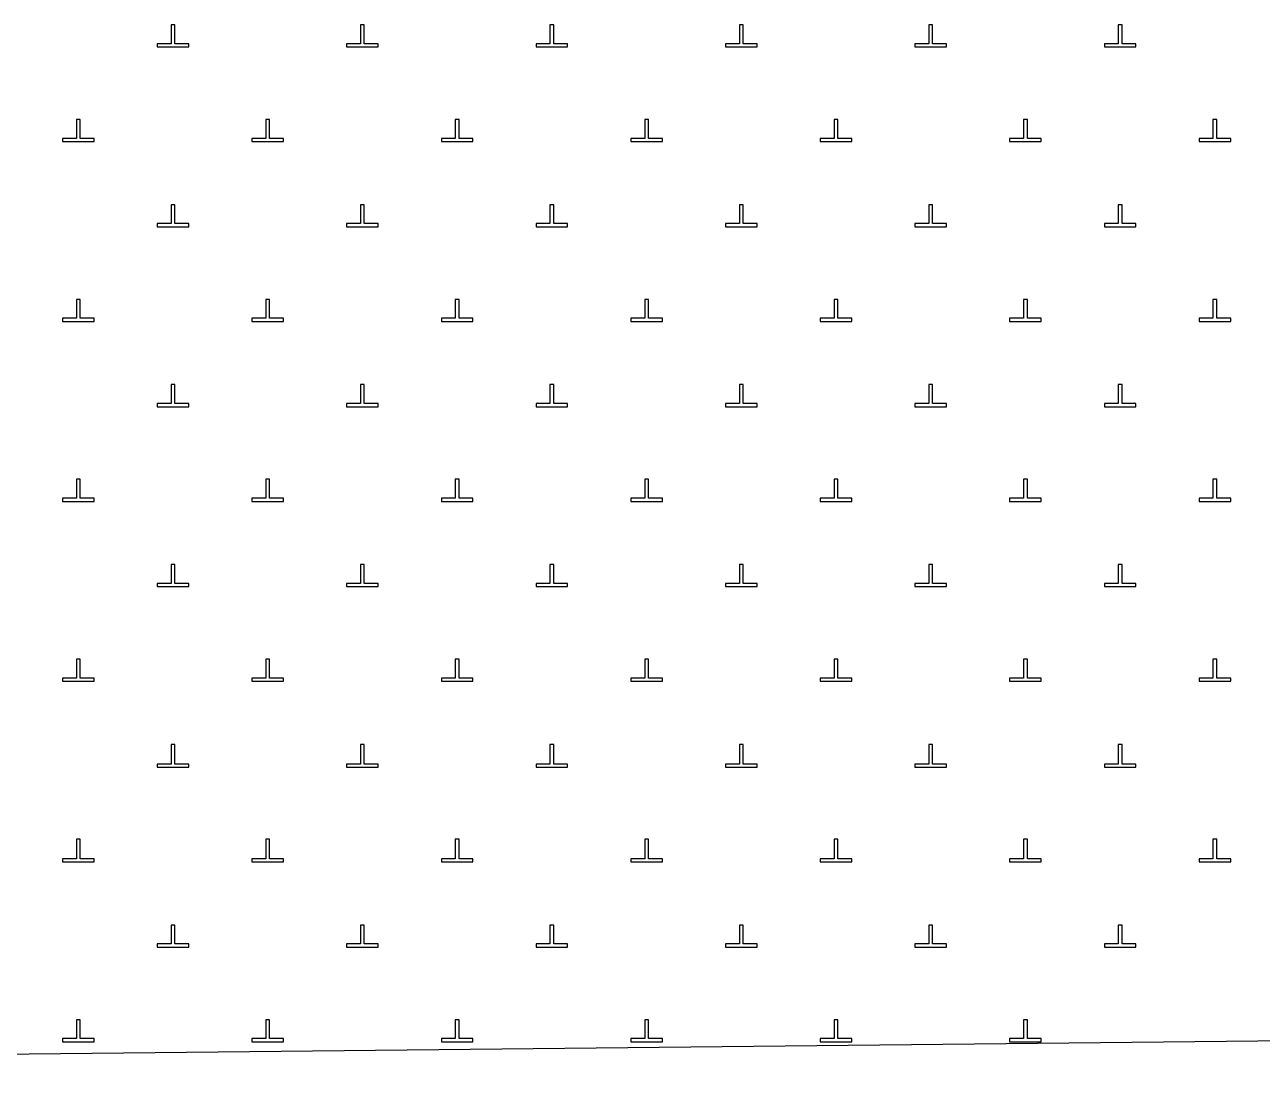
# Model space of a CAD drawing. Extents: x 550890 to 551618, y 1839259 to 1840146.
# Drawn here: x 551436.04 to 551455.64, y 1839868.35 to 1839884.99 of the extents above; entities that cross this region are included whole.
import ezdxf

# ---------------------------------------------------------------- set-up
doc = ezdxf.new("R2010")
doc.units = 0
doc.layers.add('Level 10', color=7, linetype='Continuous')
doc.layers.add('Level 19', color=7, linetype='Continuous')

msp = doc.modelspace()

# ---------------------------------------------------------------- linework, layer by layer
at = {"layer": 'Level 10'}
msp.add_line((551403.77, 1839868.35), (551536.48, 1839869.75), dxfattribs=at)
at = {"layer": 'Level 19'}
for p, q in [((551438.42, 1839884.99), (551438.36, 1839884.99)), ((551438.36, 1839884.99), (551438.36, 1839884.69)), ((551438.42, 1839884.69), (551438.42, 1839884.99)), ((551441.42, 1839884.99), (551441.36, 1839884.99)), ((551441.36, 1839884.99), (551441.36, 1839884.69)), ((551441.42, 1839884.69), (551441.42, 1839884.99)), ((551444.42, 1839884.99), (551444.36, 1839884.99)), ((551444.36, 1839884.99), (551444.36, 1839884.69)), ((551444.42, 1839884.69), (551444.42, 1839884.99)), ((551447.42, 1839884.99), (551447.36, 1839884.99)), ((551447.36, 1839884.99), (551447.36, 1839884.69)), ((551447.42, 1839884.69), (551447.42, 1839884.99)), ((551450.42, 1839884.99), (551450.36, 1839884.99)), ((551450.36, 1839884.99), (551450.36, 1839884.69)), ((551450.42, 1839884.69), (551450.42, 1839884.99)), ((551453.42, 1839884.99), (551453.36, 1839884.99)), ((551453.36, 1839884.99), (551453.36, 1839884.69)), ((551453.42, 1839884.69), (551453.42, 1839884.99)), ((551438.36, 1839884.69), (551438.14, 1839884.69)), ((551438.14, 1839884.69), (551438.14, 1839884.64)), ((551438.64, 1839884.69), (551438.42, 1839884.69)), ((551438.64, 1839884.64), (551438.64, 1839884.69)), ((551441.36, 1839884.69), (551441.14, 1839884.69)), ((551441.14, 1839884.69), (551441.14, 1839884.64)), ((551441.64, 1839884.69), (551441.42, 1839884.69)), ((551441.64, 1839884.64), (551441.64, 1839884.69)), ((551444.36, 1839884.69), (551444.14, 1839884.69)), ((551444.14, 1839884.69), (551444.14, 1839884.64)), ((551444.64, 1839884.69), (551444.42, 1839884.69)), ((551444.64, 1839884.64), (551444.64, 1839884.69)), ((551447.36, 1839884.69), (551447.14, 1839884.69)), ((551447.14, 1839884.69), (551447.14, 1839884.64)), ((551447.64, 1839884.69), (551447.42, 1839884.69)), ((551447.64, 1839884.64), (551447.64, 1839884.69)), ((551450.36, 1839884.69), (551450.14, 1839884.69)), ((551450.14, 1839884.69), (551450.14, 1839884.64)), ((551450.64, 1839884.69), (551450.42, 1839884.69)), ((551450.64, 1839884.64), (551450.64, 1839884.69)), ((551453.36, 1839884.69), (551453.14, 1839884.69)), ((551453.14, 1839884.69), (551453.14, 1839884.64)), ((551453.64, 1839884.69), (551453.42, 1839884.69)), ((551453.64, 1839884.64), (551453.64, 1839884.69)), ((551438.14, 1839884.64), (551438.64, 1839884.64)), ((551441.14, 1839884.64), (551441.64, 1839884.64)), ((551444.14, 1839884.64), (551444.64, 1839884.64)), ((551447.14, 1839884.64), (551447.64, 1839884.64)), ((551450.14, 1839884.64), (551450.64, 1839884.64)), ((551453.14, 1839884.64), (551453.64, 1839884.64)), ((551436.92, 1839883.49), (551436.86, 1839883.49)), ((551436.86, 1839883.49), (551436.86, 1839883.19)), ((551436.92, 1839883.19), (551436.92, 1839883.49)), ((551439.92, 1839883.49), (551439.86, 1839883.49)), ((551439.86, 1839883.49), (551439.86, 1839883.19)), ((551439.92, 1839883.19), (551439.92, 1839883.49)), ((551442.92, 1839883.49), (551442.86, 1839883.49)), ((551442.86, 1839883.49), (551442.86, 1839883.19)), ((551442.92, 1839883.19), (551442.92, 1839883.49)), ((551445.92, 1839883.49), (551445.86, 1839883.49)), ((551445.86, 1839883.49), (551445.86, 1839883.19)), ((551445.92, 1839883.19), (551445.92, 1839883.49)), ((551448.92, 1839883.49), (551448.86, 1839883.49)), ((551448.86, 1839883.49), (551448.86, 1839883.19)), ((551448.92, 1839883.19), (551448.92, 1839883.49)), ((551451.92, 1839883.49), (551451.86, 1839883.49)), ((551451.86, 1839883.49), (551451.86, 1839883.19)), ((551451.92, 1839883.19), (551451.92, 1839883.49)), ((551454.92, 1839883.49), (551454.86, 1839883.49)), ((551454.86, 1839883.49), (551454.86, 1839883.19)), ((551454.92, 1839883.19), (551454.92, 1839883.49)), ((551436.86, 1839883.19), (551436.64, 1839883.19)), ((551436.64, 1839883.19), (551436.64, 1839883.14)), ((551436.64, 1839883.14), (551437.14, 1839883.14)), ((551437.14, 1839883.19), (551436.92, 1839883.19)), ((551437.14, 1839883.14), (551437.14, 1839883.19)), ((551439.86, 1839883.19), (551439.64, 1839883.19)), ((551439.64, 1839883.19), (551439.64, 1839883.14)), ((551439.64, 1839883.14), (551440.14, 1839883.14)), ((551440.14, 1839883.19), (551439.92, 1839883.19)), ((551440.14, 1839883.14), (551440.14, 1839883.19)), ((551442.86, 1839883.19), (551442.64, 1839883.19)), ((551442.64, 1839883.19), (551442.64, 1839883.14)), ((551442.64, 1839883.14), (551443.14, 1839883.14)), ((551443.14, 1839883.19), (551442.92, 1839883.19)), ((551443.14, 1839883.14), (551443.14, 1839883.19)), ((551445.86, 1839883.19), (551445.64, 1839883.19)), ((551445.64, 1839883.19), (551445.64, 1839883.14)), ((551445.64, 1839883.14), (551446.14, 1839883.14)), ((551446.14, 1839883.19), (551445.92, 1839883.19)), ((551446.14, 1839883.14), (551446.14, 1839883.19)), ((551448.86, 1839883.19), (551448.64, 1839883.19)), ((551448.64, 1839883.19), (551448.64, 1839883.14)), ((551448.64, 1839883.14), (551449.14, 1839883.14)), ((551449.14, 1839883.19), (551448.92, 1839883.19)), ((551449.14, 1839883.14), (551449.14, 1839883.19)), ((551451.86, 1839883.19), (551451.64, 1839883.19)), ((551451.64, 1839883.19), (551451.64, 1839883.14)), ((551451.64, 1839883.14), (551452.14, 1839883.14)), ((551452.14, 1839883.19), (551451.92, 1839883.19)), ((551452.14, 1839883.14), (551452.14, 1839883.19)), ((551454.86, 1839883.19), (551454.64, 1839883.19)), ((551454.64, 1839883.19), (551454.64, 1839883.14)), ((551454.64, 1839883.14), (551455.14, 1839883.14)), ((551455.14, 1839883.19), (551454.92, 1839883.19)), ((551455.14, 1839883.14), (551455.14, 1839883.19)), ((551438.42, 1839882.14), (551438.36, 1839882.14)), ((551438.36, 1839882.14), (551438.36, 1839881.84)), ((551438.42, 1839881.84), (551438.42, 1839882.14)), ((551441.42, 1839882.14), (551441.36, 1839882.14)), ((551441.36, 1839882.14), (551441.36, 1839881.84)), ((551441.42, 1839881.84), (551441.42, 1839882.14)), ((551444.42, 1839882.14), (551444.36, 1839882.14)), ((551444.36, 1839882.14), (551444.36, 1839881.84)), ((551444.42, 1839881.84), (551444.42, 1839882.14)), ((551447.42, 1839882.14), (551447.36, 1839882.14)), ((551447.36, 1839882.14), (551447.36, 1839881.84)), ((551447.42, 1839881.84), (551447.42, 1839882.14)), ((551450.42, 1839882.14), (551450.36, 1839882.14)), ((551450.36, 1839882.14), (551450.36, 1839881.84)), ((551450.42, 1839881.84), (551450.42, 1839882.14)), ((551453.42, 1839882.14), (551453.36, 1839882.14)), ((551453.36, 1839882.14), (551453.36, 1839881.84)), ((551453.42, 1839881.84), (551453.42, 1839882.14)), ((551438.36, 1839881.84), (551438.14, 1839881.84)), ((551438.14, 1839881.84), (551438.14, 1839881.79)), ((551438.14, 1839881.79), (551438.64, 1839881.79)), ((551438.64, 1839881.84), (551438.42, 1839881.84)), ((551438.64, 1839881.79), (551438.64, 1839881.84)), ((551441.36, 1839881.84), (551441.14, 1839881.84)), ((551441.14, 1839881.84), (551441.14, 1839881.79)), ((551441.14, 1839881.79), (551441.64, 1839881.79)), ((551441.64, 1839881.84), (551441.42, 1839881.84)), ((551441.64, 1839881.79), (551441.64, 1839881.84)), ((551444.36, 1839881.84), (551444.14, 1839881.84)), ((551444.14, 1839881.84), (551444.14, 1839881.79)), ((551444.14, 1839881.79), (551444.64, 1839881.79)), ((551444.64, 1839881.84), (551444.42, 1839881.84)), ((551444.64, 1839881.79), (551444.64, 1839881.84)), ((551447.36, 1839881.84), (551447.14, 1839881.84)), ((551447.14, 1839881.84), (551447.14, 1839881.79)), ((551447.14, 1839881.79), (551447.64, 1839881.79)), ((551447.64, 1839881.84), (551447.42, 1839881.84)), ((551447.64, 1839881.79), (551447.64, 1839881.84)), ((551450.36, 1839881.84), (551450.14, 1839881.84)), ((551450.14, 1839881.84), (551450.14, 1839881.79)), ((551450.14, 1839881.79), (551450.64, 1839881.79)), ((551450.64, 1839881.84), (551450.42, 1839881.84)), ((551450.64, 1839881.79), (551450.64, 1839881.84)), ((551453.36, 1839881.84), (551453.14, 1839881.84)), ((551453.14, 1839881.84), (551453.14, 1839881.79)), ((551453.14, 1839881.79), (551453.64, 1839881.79)), ((551453.64, 1839881.84), (551453.42, 1839881.84)), ((551453.64, 1839881.79), (551453.64, 1839881.84)), ((551436.92, 1839880.64), (551436.86, 1839880.64)), ((551436.86, 1839880.64), (551436.86, 1839880.34)), ((551436.92, 1839880.34), (551436.92, 1839880.64)), ((551439.92, 1839880.64), (551439.86, 1839880.64)), ((551439.86, 1839880.64), (551439.86, 1839880.34)), ((551439.92, 1839880.34), (551439.92, 1839880.64)), ((551442.92, 1839880.64), (551442.86, 1839880.64)), ((551442.86, 1839880.64), (551442.86, 1839880.34)), ((551442.92, 1839880.34), (551442.92, 1839880.64)), ((551445.92, 1839880.64), (551445.86, 1839880.64)), ((551445.86, 1839880.64), (551445.86, 1839880.34)), ((551445.92, 1839880.34), (551445.92, 1839880.64)), ((551448.92, 1839880.64), (551448.86, 1839880.64)), ((551448.86, 1839880.64), (551448.86, 1839880.34)), ((551448.92, 1839880.34), (551448.92, 1839880.64)), ((551451.92, 1839880.64), (551451.86, 1839880.64)), ((551451.86, 1839880.64), (551451.86, 1839880.34)), ((551451.92, 1839880.34), (551451.92, 1839880.64)), ((551454.92, 1839880.64), (551454.86, 1839880.64)), ((551454.86, 1839880.64), (551454.86, 1839880.34)), ((551454.92, 1839880.34), (551454.92, 1839880.64)), ((551436.86, 1839880.34), (551436.64, 1839880.34)), ((551436.64, 1839880.34), (551436.64, 1839880.29)), ((551436.64, 1839880.29), (551437.14, 1839880.29)), ((551437.14, 1839880.34), (551436.92, 1839880.34)), ((551437.14, 1839880.29), (551437.14, 1839880.34)), ((551439.86, 1839880.34), (551439.64, 1839880.34)), ((551439.64, 1839880.34), (551439.64, 1839880.29)), ((551439.64, 1839880.29), (551440.14, 1839880.29)), ((551440.14, 1839880.34), (551439.92, 1839880.34)), ((551440.14, 1839880.29), (551440.14, 1839880.34)), ((551442.86, 1839880.34), (551442.64, 1839880.34)), ((551442.64, 1839880.34), (551442.64, 1839880.29)), ((551442.64, 1839880.29), (551443.14, 1839880.29)), ((551443.14, 1839880.34), (551442.92, 1839880.34)), ((551443.14, 1839880.29), (551443.14, 1839880.34)), ((551445.86, 1839880.34), (551445.64, 1839880.34)), ((551445.64, 1839880.34), (551445.64, 1839880.29)), ((551445.64, 1839880.29), (551446.14, 1839880.29)), ((551446.14, 1839880.34), (551445.92, 1839880.34)), ((551446.14, 1839880.29), (551446.14, 1839880.34)), ((551448.86, 1839880.34), (551448.64, 1839880.34)), ((551448.64, 1839880.34), (551448.64, 1839880.29)), ((551448.64, 1839880.29), (551449.14, 1839880.29)), ((551449.14, 1839880.34), (551448.92, 1839880.34)), ((551449.14, 1839880.29), (551449.14, 1839880.34)), ((551451.86, 1839880.34), (551451.64, 1839880.34)), ((551451.64, 1839880.34), (551451.64, 1839880.29)), ((551451.64, 1839880.29), (551452.14, 1839880.29)), ((551452.14, 1839880.34), (551451.92, 1839880.34)), ((551452.14, 1839880.29), (551452.14, 1839880.34)), ((551454.86, 1839880.34), (551454.64, 1839880.34)), ((551454.64, 1839880.34), (551454.64, 1839880.29)), ((551454.64, 1839880.29), (551455.14, 1839880.29)), ((551455.14, 1839880.34), (551454.92, 1839880.34)), ((551455.14, 1839880.29), (551455.14, 1839880.34)), ((551438.42, 1839879.29), (551438.36, 1839879.29)), ((551438.36, 1839879.29), (551438.36, 1839878.99)), ((551438.42, 1839878.99), (551438.42, 1839879.29)), ((551441.42, 1839879.29), (551441.36, 1839879.29)), ((551441.36, 1839879.29), (551441.36, 1839878.99)), ((551441.42, 1839878.99), (551441.42, 1839879.29)), ((551444.42, 1839879.29), (551444.36, 1839879.29)), ((551444.36, 1839879.29), (551444.36, 1839878.99)), ((551444.42, 1839878.99), (551444.42, 1839879.29)), ((551447.42, 1839879.29), (551447.36, 1839879.29)), ((551447.36, 1839879.29), (551447.36, 1839878.99)), ((551447.42, 1839878.99), (551447.42, 1839879.29)), ((551450.42, 1839879.29), (551450.36, 1839879.29)), ((551450.36, 1839879.29), (551450.36, 1839878.99)), ((551450.42, 1839878.99), (551450.42, 1839879.29)), ((551453.42, 1839879.29), (551453.36, 1839879.29)), ((551453.36, 1839879.29), (551453.36, 1839878.99)), ((551453.42, 1839878.99), (551453.42, 1839879.29)), ((551438.36, 1839878.99), (551438.14, 1839878.99)), ((551438.14, 1839878.99), (551438.14, 1839878.94)), ((551438.64, 1839878.99), (551438.42, 1839878.99)), ((551438.64, 1839878.94), (551438.64, 1839878.99)), ((551441.36, 1839878.99), (551441.14, 1839878.99)), ((551441.14, 1839878.99), (551441.14, 1839878.94)), ((551441.64, 1839878.99), (551441.42, 1839878.99)), ((551441.64, 1839878.94), (551441.64, 1839878.99)), ((551444.36, 1839878.99), (551444.14, 1839878.99)), ((551444.14, 1839878.99), (551444.14, 1839878.94)), ((551444.64, 1839878.99), (551444.42, 1839878.99)), ((551444.64, 1839878.94), (551444.64, 1839878.99)), ((551447.36, 1839878.99), (551447.14, 1839878.99)), ((551447.14, 1839878.99), (551447.14, 1839878.94)), ((551447.64, 1839878.99), (551447.42, 1839878.99)), ((551447.64, 1839878.94), (551447.64, 1839878.99)), ((551450.36, 1839878.99), (551450.14, 1839878.99)), ((551450.14, 1839878.99), (551450.14, 1839878.94)), ((551450.64, 1839878.99), (551450.42, 1839878.99)), ((551450.64, 1839878.94), (551450.64, 1839878.99)), ((551453.36, 1839878.99), (551453.14, 1839878.99)), ((551453.14, 1839878.99), (551453.14, 1839878.94)), ((551453.64, 1839878.99), (551453.42, 1839878.99)), ((551453.64, 1839878.94), (551453.64, 1839878.99)), ((551438.14, 1839878.94), (551438.64, 1839878.94)), ((551441.14, 1839878.94), (551441.64, 1839878.94)), ((551444.14, 1839878.94), (551444.64, 1839878.94)), ((551447.14, 1839878.94), (551447.64, 1839878.94)), ((551450.14, 1839878.94), (551450.64, 1839878.94)), ((551453.14, 1839878.94), (551453.64, 1839878.94)), ((551436.92, 1839877.79), (551436.86, 1839877.79)), ((551436.86, 1839877.79), (551436.86, 1839877.49)), ((551436.92, 1839877.49), (551436.92, 1839877.79)), ((551439.92, 1839877.79), (551439.86, 1839877.79)), ((551439.86, 1839877.79), (551439.86, 1839877.49)), ((551439.92, 1839877.49), (551439.92, 1839877.79)), ((551442.92, 1839877.79), (551442.86, 1839877.79)), ((551442.86, 1839877.79), (551442.86, 1839877.49)), ((551442.92, 1839877.49), (551442.92, 1839877.79)), ((551445.92, 1839877.79), (551445.86, 1839877.79)), ((551445.86, 1839877.79), (551445.86, 1839877.49)), ((551445.92, 1839877.49), (551445.92, 1839877.79)), ((551448.92, 1839877.79), (551448.86, 1839877.79)), ((551448.86, 1839877.79), (551448.86, 1839877.49)), ((551448.92, 1839877.49), (551448.92, 1839877.79)), ((551451.92, 1839877.79), (551451.86, 1839877.79)), ((551451.86, 1839877.79), (551451.86, 1839877.49)), ((551451.92, 1839877.49), (551451.92, 1839877.79)), ((551454.92, 1839877.79), (551454.86, 1839877.79)), ((551454.86, 1839877.79), (551454.86, 1839877.49)), ((551454.92, 1839877.49), (551454.92, 1839877.79)), ((551436.86, 1839877.49), (551436.64, 1839877.49)), ((551436.64, 1839877.49), (551436.64, 1839877.44)), ((551436.64, 1839877.44), (551437.14, 1839877.44)), ((551437.14, 1839877.49), (551436.92, 1839877.49)), ((551437.14, 1839877.44), (551437.14, 1839877.49)), ((551439.86, 1839877.49), (551439.64, 1839877.49)), ((551439.64, 1839877.49), (551439.64, 1839877.44)), ((551439.64, 1839877.44), (551440.14, 1839877.44)), ((551440.14, 1839877.49), (551439.92, 1839877.49)), ((551440.14, 1839877.44), (551440.14, 1839877.49)), ((551442.86, 1839877.49), (551442.64, 1839877.49)), ((551442.64, 1839877.49), (551442.64, 1839877.44)), ((551442.64, 1839877.44), (551443.14, 1839877.44)), ((551443.14, 1839877.49), (551442.92, 1839877.49)), ((551443.14, 1839877.44), (551443.14, 1839877.49)), ((551445.86, 1839877.49), (551445.64, 1839877.49)), ((551445.64, 1839877.49), (551445.64, 1839877.44)), ((551445.64, 1839877.44), (551446.14, 1839877.44)), ((551446.14, 1839877.49), (551445.92, 1839877.49)), ((551446.14, 1839877.44), (551446.14, 1839877.49)), ((551448.86, 1839877.49), (551448.64, 1839877.49)), ((551448.64, 1839877.49), (551448.64, 1839877.44)), ((551448.64, 1839877.44), (551449.14, 1839877.44)), ((551449.14, 1839877.49), (551448.92, 1839877.49)), ((551449.14, 1839877.44), (551449.14, 1839877.49)), ((551451.86, 1839877.49), (551451.64, 1839877.49)), ((551451.64, 1839877.49), (551451.64, 1839877.44)), ((551451.64, 1839877.44), (551452.14, 1839877.44)), ((551452.14, 1839877.49), (551451.92, 1839877.49)), ((551452.14, 1839877.44), (551452.14, 1839877.49)), ((551454.86, 1839877.49), (551454.64, 1839877.49)), ((551454.64, 1839877.49), (551454.64, 1839877.44)), ((551454.64, 1839877.44), (551455.14, 1839877.44)), ((551455.14, 1839877.49), (551454.92, 1839877.49)), ((551455.14, 1839877.44), (551455.14, 1839877.49)), ((551438.42, 1839876.44), (551438.36, 1839876.44)), ((551438.36, 1839876.44), (551438.36, 1839876.14)), ((551438.42, 1839876.14), (551438.42, 1839876.44)), ((551441.42, 1839876.44), (551441.36, 1839876.44)), ((551441.36, 1839876.44), (551441.36, 1839876.14)), ((551441.42, 1839876.14), (551441.42, 1839876.44)), ((551444.42, 1839876.44), (551444.36, 1839876.44)), ((551444.36, 1839876.44), (551444.36, 1839876.14)), ((551444.42, 1839876.14), (551444.42, 1839876.44)), ((551447.42, 1839876.44), (551447.36, 1839876.44)), ((551447.36, 1839876.44), (551447.36, 1839876.14)), ((551447.42, 1839876.14), (551447.42, 1839876.44)), ((551450.42, 1839876.44), (551450.36, 1839876.44)), ((551450.36, 1839876.44), (551450.36, 1839876.14)), ((551450.42, 1839876.14), (551450.42, 1839876.44)), ((551453.42, 1839876.44), (551453.36, 1839876.44)), ((551453.36, 1839876.44), (551453.36, 1839876.14)), ((551453.42, 1839876.14), (551453.42, 1839876.44)), ((551438.36, 1839876.14), (551438.14, 1839876.14)), ((551438.14, 1839876.14), (551438.14, 1839876.09)), ((551438.14, 1839876.09), (551438.64, 1839876.09)), ((551438.64, 1839876.14), (551438.42, 1839876.14)), ((551438.64, 1839876.09), (551438.64, 1839876.14)), ((551441.36, 1839876.14), (551441.14, 1839876.14)), ((551441.14, 1839876.14), (551441.14, 1839876.09)), ((551441.14, 1839876.09), (551441.64, 1839876.09)), ((551441.64, 1839876.14), (551441.42, 1839876.14)), ((551441.64, 1839876.09), (551441.64, 1839876.14)), ((551444.36, 1839876.14), (551444.14, 1839876.14)), ((551444.14, 1839876.14), (551444.14, 1839876.09)), ((551444.14, 1839876.09), (551444.64, 1839876.09)), ((551444.64, 1839876.14), (551444.42, 1839876.14)), ((551444.64, 1839876.09), (551444.64, 1839876.14)), ((551447.36, 1839876.14), (551447.14, 1839876.14)), ((551447.14, 1839876.14), (551447.14, 1839876.09)), ((551447.14, 1839876.09), (551447.64, 1839876.09)), ((551447.64, 1839876.14), (551447.42, 1839876.14)), ((551447.64, 1839876.09), (551447.64, 1839876.14)), ((551450.36, 1839876.14), (551450.14, 1839876.14)), ((551450.14, 1839876.14), (551450.14, 1839876.09)), ((551450.14, 1839876.09), (551450.64, 1839876.09)), ((551450.64, 1839876.14), (551450.42, 1839876.14)), ((551450.64, 1839876.09), (551450.64, 1839876.14)), ((551453.36, 1839876.14), (551453.14, 1839876.14)), ((551453.14, 1839876.14), (551453.14, 1839876.09)), ((551453.14, 1839876.09), (551453.64, 1839876.09)), ((551453.64, 1839876.14), (551453.42, 1839876.14)), ((551453.64, 1839876.09), (551453.64, 1839876.14)), ((551436.92, 1839874.94), (551436.86, 1839874.94)), ((551436.86, 1839874.94), (551436.86, 1839874.64)), ((551436.92, 1839874.64), (551436.92, 1839874.94)), ((551439.92, 1839874.94), (551439.86, 1839874.94)), ((551439.86, 1839874.94), (551439.86, 1839874.64)), ((551439.92, 1839874.64), (551439.92, 1839874.94)), ((551442.92, 1839874.94), (551442.86, 1839874.94)), ((551442.86, 1839874.94), (551442.86, 1839874.64)), ((551442.92, 1839874.64), (551442.92, 1839874.94)), ((551445.92, 1839874.94), (551445.86, 1839874.94)), ((551445.86, 1839874.94), (551445.86, 1839874.64)), ((551445.92, 1839874.64), (551445.92, 1839874.94)), ((551448.92, 1839874.94), (551448.86, 1839874.94)), ((551448.86, 1839874.94), (551448.86, 1839874.64)), ((551448.92, 1839874.64), (551448.92, 1839874.94)), ((551451.92, 1839874.94), (551451.86, 1839874.94)), ((551451.86, 1839874.94), (551451.86, 1839874.64)), ((551451.92, 1839874.64), (551451.92, 1839874.94)), ((551454.92, 1839874.94), (551454.86, 1839874.94)), ((551454.86, 1839874.94), (551454.86, 1839874.64)), ((551454.92, 1839874.64), (551454.92, 1839874.94)), ((551436.86, 1839874.64), (551436.64, 1839874.64)), ((551436.64, 1839874.64), (551436.64, 1839874.59)), ((551436.64, 1839874.59), (551437.14, 1839874.59)), ((551437.14, 1839874.64), (551436.92, 1839874.64)), ((551437.14, 1839874.59), (551437.14, 1839874.64)), ((551439.86, 1839874.64), (551439.64, 1839874.64)), ((551439.64, 1839874.64), (551439.64, 1839874.59)), ((551439.64, 1839874.59), (551440.14, 1839874.59)), ((551440.14, 1839874.64), (551439.92, 1839874.64)), ((551440.14, 1839874.59), (551440.14, 1839874.64)), ((551442.86, 1839874.64), (551442.64, 1839874.64)), ((551442.64, 1839874.64), (551442.64, 1839874.59)), ((551442.64, 1839874.59), (551443.14, 1839874.59)), ((551443.14, 1839874.64), (551442.92, 1839874.64)), ((551443.14, 1839874.59), (551443.14, 1839874.64)), ((551445.86, 1839874.64), (551445.64, 1839874.64)), ((551445.64, 1839874.64), (551445.64, 1839874.59)), ((551445.64, 1839874.59), (551446.14, 1839874.59)), ((551446.14, 1839874.64), (551445.92, 1839874.64)), ((551446.14, 1839874.59), (551446.14, 1839874.64)), ((551448.86, 1839874.64), (551448.64, 1839874.64)), ((551448.64, 1839874.64), (551448.64, 1839874.59)), ((551448.64, 1839874.59), (551449.14, 1839874.59)), ((551449.14, 1839874.64), (551448.92, 1839874.64)), ((551449.14, 1839874.59), (551449.14, 1839874.64)), ((551451.86, 1839874.64), (551451.64, 1839874.64)), ((551451.64, 1839874.64), (551451.64, 1839874.59)), ((551451.64, 1839874.59), (551452.14, 1839874.59)), ((551452.14, 1839874.64), (551451.92, 1839874.64)), ((551452.14, 1839874.59), (551452.14, 1839874.64)), ((551454.86, 1839874.64), (551454.64, 1839874.64)), ((551454.64, 1839874.64), (551454.64, 1839874.59)), ((551454.64, 1839874.59), (551455.14, 1839874.59)), ((551455.14, 1839874.64), (551454.92, 1839874.64)), ((551455.14, 1839874.59), (551455.14, 1839874.64)), ((551438.42, 1839873.59), (551438.36, 1839873.59)), ((551438.36, 1839873.59), (551438.36, 1839873.28)), ((551438.42, 1839873.28), (551438.42, 1839873.59)), ((551441.42, 1839873.59), (551441.36, 1839873.59)), ((551441.36, 1839873.59), (551441.36, 1839873.28)), ((551441.42, 1839873.28), (551441.42, 1839873.59)), ((551444.42, 1839873.59), (551444.36, 1839873.59)), ((551444.36, 1839873.59), (551444.36, 1839873.28)), ((551444.42, 1839873.28), (551444.42, 1839873.59)), ((551447.42, 1839873.59), (551447.36, 1839873.59)), ((551447.36, 1839873.59), (551447.36, 1839873.28)), ((551447.42, 1839873.28), (551447.42, 1839873.59)), ((551450.42, 1839873.59), (551450.36, 1839873.59)), ((551450.36, 1839873.59), (551450.36, 1839873.28)), ((551450.42, 1839873.28), (551450.42, 1839873.59)), ((551453.42, 1839873.59), (551453.36, 1839873.59)), ((551453.36, 1839873.59), (551453.36, 1839873.28)), ((551453.42, 1839873.28), (551453.42, 1839873.59)), ((551438.36, 1839873.28), (551438.14, 1839873.28)), ((551438.14, 1839873.28), (551438.14, 1839873.23)), ((551438.14, 1839873.23), (551438.64, 1839873.23)), ((551438.64, 1839873.28), (551438.42, 1839873.28)), ((551438.64, 1839873.23), (551438.64, 1839873.28)), ((551441.36, 1839873.28), (551441.14, 1839873.28)), ((551441.14, 1839873.28), (551441.14, 1839873.23)), ((551441.14, 1839873.23), (551441.64, 1839873.23)), ((551441.64, 1839873.28), (551441.42, 1839873.28)), ((551441.64, 1839873.23), (551441.64, 1839873.28)), ((551444.36, 1839873.28), (551444.14, 1839873.28)), ((551444.14, 1839873.28), (551444.14, 1839873.23)), ((551444.14, 1839873.23), (551444.64, 1839873.23)), ((551444.64, 1839873.28), (551444.42, 1839873.28)), ((551444.64, 1839873.23), (551444.64, 1839873.28)), ((551447.36, 1839873.28), (551447.14, 1839873.28)), ((551447.14, 1839873.28), (551447.14, 1839873.23)), ((551447.14, 1839873.23), (551447.64, 1839873.23)), ((551447.64, 1839873.28), (551447.42, 1839873.28)), ((551447.64, 1839873.23), (551447.64, 1839873.28)), ((551450.36, 1839873.28), (551450.14, 1839873.28)), ((551450.14, 1839873.28), (551450.14, 1839873.23)), ((551450.14, 1839873.23), (551450.64, 1839873.23)), ((551450.64, 1839873.28), (551450.42, 1839873.28)), ((551450.64, 1839873.23), (551450.64, 1839873.28)), ((551453.36, 1839873.28), (551453.14, 1839873.28)), ((551453.14, 1839873.28), (551453.14, 1839873.23)), ((551453.14, 1839873.23), (551453.64, 1839873.23)), ((551453.64, 1839873.28), (551453.42, 1839873.28)), ((551453.64, 1839873.23), (551453.64, 1839873.28)), ((551436.92, 1839872.09), (551436.86, 1839872.09)), ((551436.86, 1839872.09), (551436.86, 1839871.78)), ((551436.92, 1839871.78), (551436.92, 1839872.09)), ((551439.92, 1839872.09), (551439.86, 1839872.09)), ((551439.86, 1839872.09), (551439.86, 1839871.78)), ((551439.92, 1839871.78), (551439.92, 1839872.09)), ((551442.92, 1839872.09), (551442.86, 1839872.09)), ((551442.86, 1839872.09), (551442.86, 1839871.78)), ((551442.92, 1839871.78), (551442.92, 1839872.09)), ((551445.92, 1839872.09), (551445.86, 1839872.09)), ((551445.86, 1839872.09), (551445.86, 1839871.78)), ((551445.92, 1839871.78), (551445.92, 1839872.09)), ((551448.92, 1839872.09), (551448.86, 1839872.09)), ((551448.86, 1839872.09), (551448.86, 1839871.78)), ((551448.92, 1839871.78), (551448.92, 1839872.09)), ((551451.92, 1839872.09), (551451.86, 1839872.09)), ((551451.86, 1839872.09), (551451.86, 1839871.78)), ((551451.92, 1839871.78), (551451.92, 1839872.09)), ((551454.92, 1839872.09), (551454.86, 1839872.09)), ((551454.86, 1839872.09), (551454.86, 1839871.78)), ((551454.92, 1839871.78), (551454.92, 1839872.09)), ((551436.86, 1839871.78), (551436.64, 1839871.78)), ((551436.64, 1839871.78), (551436.64, 1839871.73)), ((551436.64, 1839871.73), (551437.14, 1839871.73)), ((551437.14, 1839871.78), (551436.92, 1839871.78)), ((551437.14, 1839871.73), (551437.14, 1839871.78)), ((551439.86, 1839871.78), (551439.64, 1839871.78)), ((551439.64, 1839871.78), (551439.64, 1839871.73)), ((551439.64, 1839871.73), (551440.14, 1839871.73)), ((551440.14, 1839871.78), (551439.92, 1839871.78)), ((551440.14, 1839871.73), (551440.14, 1839871.78)), ((551442.86, 1839871.78), (551442.64, 1839871.78)), ((551442.64, 1839871.78), (551442.64, 1839871.73)), ((551442.64, 1839871.73), (551443.14, 1839871.73)), ((551443.14, 1839871.78), (551442.92, 1839871.78)), ((551443.14, 1839871.73), (551443.14, 1839871.78)), ((551445.86, 1839871.78), (551445.64, 1839871.78)), ((551445.64, 1839871.78), (551445.64, 1839871.73)), ((551445.64, 1839871.73), (551446.14, 1839871.73)), ((551446.14, 1839871.78), (551445.92, 1839871.78)), ((551446.14, 1839871.73), (551446.14, 1839871.78)), ((551448.86, 1839871.78), (551448.64, 1839871.78)), ((551448.64, 1839871.78), (551448.64, 1839871.73)), ((551448.64, 1839871.73), (551449.14, 1839871.73)), ((551449.14, 1839871.78), (551448.92, 1839871.78)), ((551449.14, 1839871.73), (551449.14, 1839871.78)), ((551451.86, 1839871.78), (551451.64, 1839871.78)), ((551451.64, 1839871.78), (551451.64, 1839871.73)), ((551451.64, 1839871.73), (551452.14, 1839871.73)), ((551452.14, 1839871.78), (551451.92, 1839871.78)), ((551452.14, 1839871.73), (551452.14, 1839871.78)), ((551454.86, 1839871.78), (551454.64, 1839871.78)), ((551454.64, 1839871.78), (551454.64, 1839871.73)), ((551454.64, 1839871.73), (551455.14, 1839871.73)), ((551455.14, 1839871.78), (551454.92, 1839871.78)), ((551455.14, 1839871.73), (551455.14, 1839871.78)), ((551438.42, 1839870.73), (551438.36, 1839870.73)), ((551438.36, 1839870.73), (551438.36, 1839870.43)), ((551438.42, 1839870.43), (551438.42, 1839870.73)), ((551441.42, 1839870.73), (551441.36, 1839870.73)), ((551441.36, 1839870.73), (551441.36, 1839870.43)), ((551441.42, 1839870.43), (551441.42, 1839870.73)), ((551444.42, 1839870.73), (551444.36, 1839870.73)), ((551444.36, 1839870.73), (551444.36, 1839870.43)), ((551444.42, 1839870.43), (551444.42, 1839870.73)), ((551447.42, 1839870.73), (551447.36, 1839870.73)), ((551447.36, 1839870.73), (551447.36, 1839870.43)), ((551447.42, 1839870.43), (551447.42, 1839870.73)), ((551450.42, 1839870.73), (551450.36, 1839870.73)), ((551450.36, 1839870.73), (551450.36, 1839870.43)), ((551450.42, 1839870.43), (551450.42, 1839870.73)), ((551453.42, 1839870.73), (551453.36, 1839870.73)), ((551453.36, 1839870.73), (551453.36, 1839870.43)), ((551453.42, 1839870.43), (551453.42, 1839870.73)), ((551438.36, 1839870.43), (551438.14, 1839870.43)), ((551438.14, 1839870.43), (551438.14, 1839870.38)), ((551438.14, 1839870.38), (551438.64, 1839870.38)), ((551438.64, 1839870.43), (551438.42, 1839870.43)), ((551438.64, 1839870.38), (551438.64, 1839870.43)), ((551441.36, 1839870.43), (551441.14, 1839870.43)), ((551441.14, 1839870.43), (551441.14, 1839870.38)), ((551441.14, 1839870.38), (551441.64, 1839870.38)), ((551441.64, 1839870.43), (551441.42, 1839870.43)), ((551441.64, 1839870.38), (551441.64, 1839870.43)), ((551444.36, 1839870.43), (551444.14, 1839870.43)), ((551444.14, 1839870.43), (551444.14, 1839870.38)), ((551444.14, 1839870.38), (551444.64, 1839870.38)), ((551444.64, 1839870.43), (551444.42, 1839870.43)), ((551444.64, 1839870.38), (551444.64, 1839870.43)), ((551447.36, 1839870.43), (551447.14, 1839870.43)), ((551447.14, 1839870.43), (551447.14, 1839870.38)), ((551447.14, 1839870.38), (551447.64, 1839870.38)), ((551447.64, 1839870.43), (551447.42, 1839870.43)), ((551447.64, 1839870.38), (551447.64, 1839870.43)), ((551450.36, 1839870.43), (551450.14, 1839870.43)), ((551450.14, 1839870.43), (551450.14, 1839870.38)), ((551450.14, 1839870.38), (551450.64, 1839870.38)), ((551450.64, 1839870.43), (551450.42, 1839870.43)), ((551450.64, 1839870.38), (551450.64, 1839870.43)), ((551453.36, 1839870.43), (551453.14, 1839870.43)), ((551453.14, 1839870.43), (551453.14, 1839870.38)), ((551453.14, 1839870.38), (551453.64, 1839870.38)), ((551453.64, 1839870.43), (551453.42, 1839870.43)), ((551453.64, 1839870.38), (551453.64, 1839870.43)), ((551436.92, 1839869.23), (551436.86, 1839869.23)), ((551436.86, 1839869.23), (551436.86, 1839868.93)), ((551436.92, 1839868.93), (551436.92, 1839869.23)), ((551439.92, 1839869.23), (551439.86, 1839869.23)), ((551439.86, 1839869.23), (551439.86, 1839868.93)), ((551439.92, 1839868.93), (551439.92, 1839869.23)), ((551442.92, 1839869.23), (551442.86, 1839869.23)), ((551442.86, 1839869.23), (551442.86, 1839868.93)), ((551442.92, 1839868.93), (551442.92, 1839869.23)), ((551445.92, 1839869.23), (551445.86, 1839869.23)), ((551445.86, 1839869.23), (551445.86, 1839868.93)), ((551445.92, 1839868.93), (551445.92, 1839869.23)), ((551448.92, 1839869.23), (551448.86, 1839869.23)), ((551448.86, 1839869.23), (551448.86, 1839868.93)), ((551448.92, 1839868.93), (551448.92, 1839869.23)), ((551451.92, 1839869.23), (551451.86, 1839869.23)), ((551451.86, 1839869.23), (551451.86, 1839868.93)), ((551451.92, 1839868.93), (551451.92, 1839869.23)), ((551436.86, 1839868.93), (551436.64, 1839868.93)), ((551436.64, 1839868.93), (551436.64, 1839868.88)), ((551436.64, 1839868.88), (551437.14, 1839868.88)), ((551437.14, 1839868.93), (551436.92, 1839868.93)), ((551437.14, 1839868.88), (551437.14, 1839868.93)), ((551439.86, 1839868.93), (551439.64, 1839868.93)), ((551439.64, 1839868.93), (551439.64, 1839868.88)), ((551439.64, 1839868.88), (551440.14, 1839868.88)), ((551440.14, 1839868.93), (551439.92, 1839868.93)), ((551440.14, 1839868.88), (551440.14, 1839868.93)), ((551442.86, 1839868.93), (551442.64, 1839868.93)), ((551442.64, 1839868.93), (551442.64, 1839868.88)), ((551442.64, 1839868.88), (551443.14, 1839868.88)), ((551443.14, 1839868.93), (551442.92, 1839868.93)), ((551443.14, 1839868.88), (551443.14, 1839868.93)), ((551445.86, 1839868.93), (551445.64, 1839868.93)), ((551445.64, 1839868.93), (551445.64, 1839868.88)), ((551445.64, 1839868.88), (551446.14, 1839868.88)), ((551446.14, 1839868.93), (551445.92, 1839868.93)), ((551446.14, 1839868.88), (551446.14, 1839868.93)), ((551448.86, 1839868.93), (551448.64, 1839868.93)), ((551448.64, 1839868.93), (551448.64, 1839868.88)), ((551448.64, 1839868.88), (551449.14, 1839868.88)), ((551449.14, 1839868.93), (551448.92, 1839868.93)), ((551449.14, 1839868.88), (551449.14, 1839868.93)), ((551451.86, 1839868.93), (551451.64, 1839868.93)), ((551451.64, 1839868.93), (551451.64, 1839868.88)), ((551451.64, 1839868.88), (551452.14, 1839868.88)), ((551452.14, 1839868.93), (551451.92, 1839868.93)), ((551452.14, 1839868.88), (551452.14, 1839868.93))]:
    msp.add_line(p, q, dxfattribs=at)

doc.saveas('drawing.dxf')
